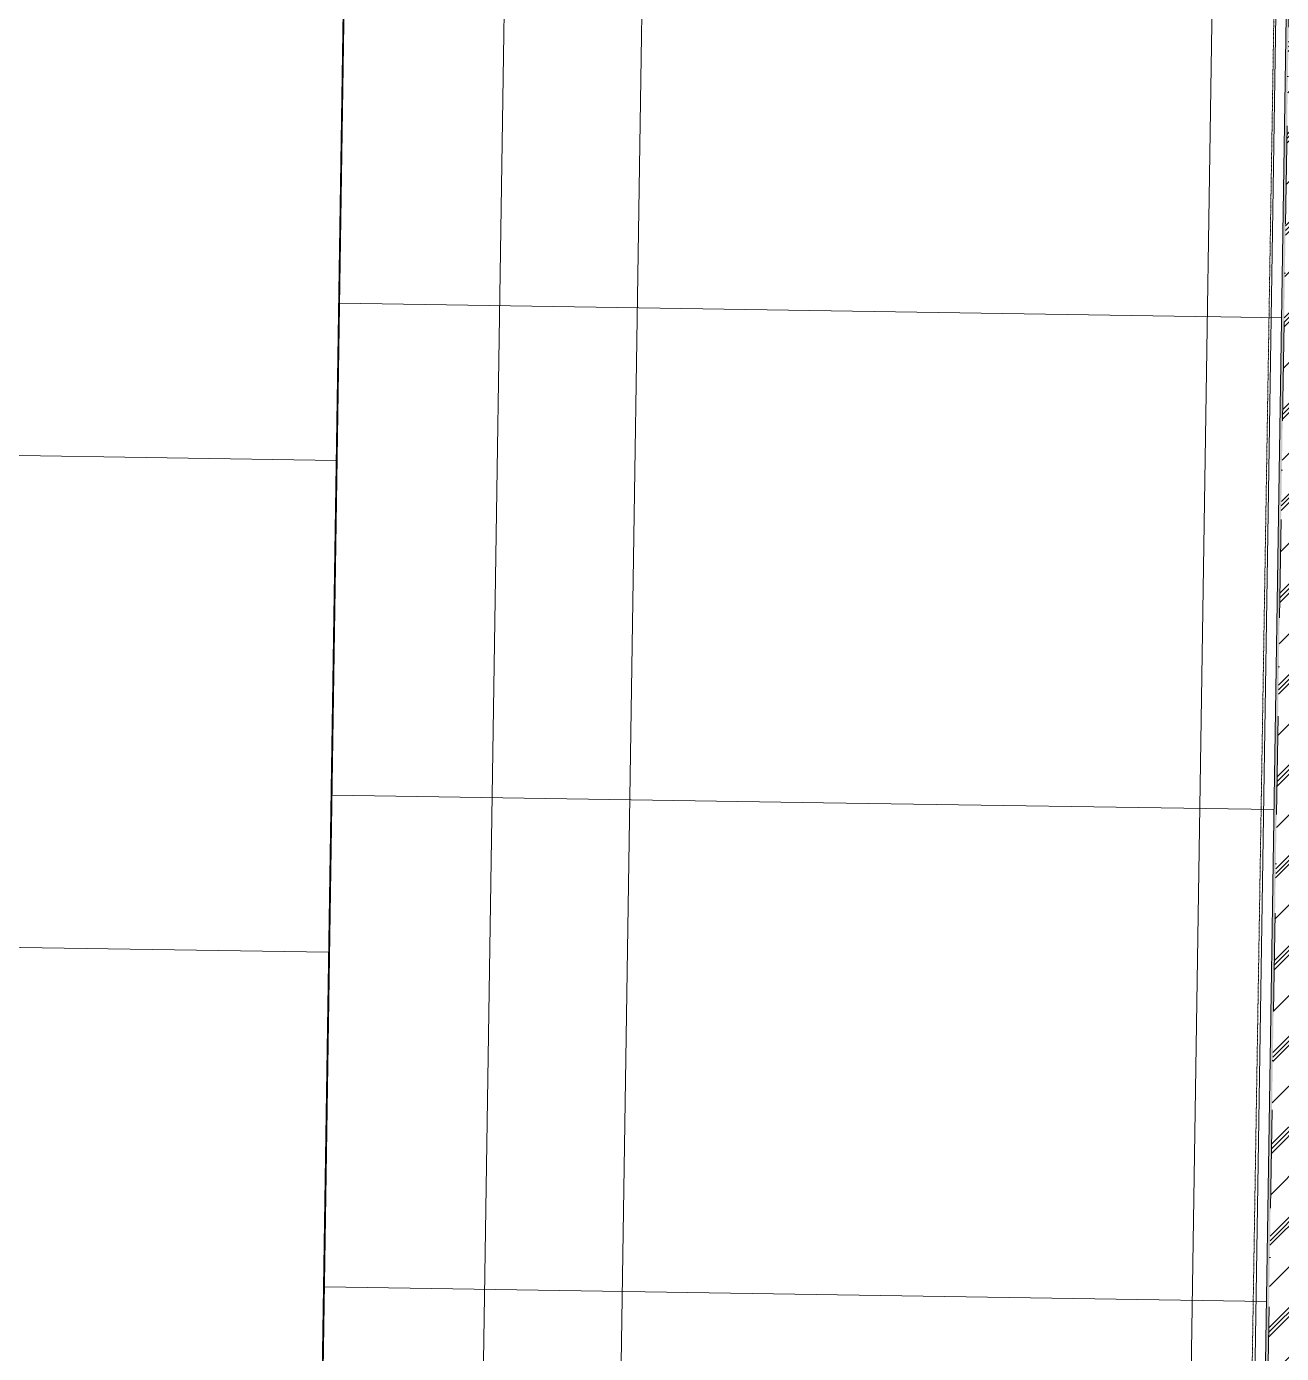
# Model space of a CAD drawing. Header units: metres. Extents: x -19025 to 34897, y -14024 to 26069.
# Drawn here: x -12097 to -10822, y 4771 to 6120 of the extents above; entities that cross this region are included whole.
import ezdxf

# ---------------------------------------------------------------- set-up
doc = ezdxf.new("R2010")
doc.units = ezdxf.units.M
doc.header["$MEASUREMENT"] = 0
doc.set_wipeout_variables(frame=1)
for name, pattern in [('Strichlinie mittel', [0.15, 0.1, -0.05]), ('Wipeout_Contour', [1, 0, -1]), ('zz_Gebäudefluchtlinie', [0.2, 0.1, -0.05, 0, -0.05])]:
    doc.linetypes.add(name, pattern=pattern)
for name, color, linetype in [('130 Wand Innen', 7, 'Continuous'), ('220 Bodenaufbau', 7, 'Continuous'), ('310 Dachkonstruktion massiv', 7, 'Continuous'), ('330 Dachdeckung', 7, 'Continuous'), ('520 Post', 7, 'Continuous'), ('930 Beschriftung Allgemein', 7, 'Continuous')]:
    doc.layers.add(name, color=color, linetype=linetype)

# ---------------------------------------------------------------- blocks, each defined once
blk = doc.blocks.new('Decke_1_1', base_point=(-12.5417, 13.2338))
at = {"layer": '220 Bodenaufbau', "color": 7, "linetype": 'Continuous', "lineweight": 13, "flags": 128}
blk.add_lwpolyline([(-12.482, 21.772), (-12.74, 17.1693), (-10.4444, 17.0406), (-10.6591, 13.2049), (-12.5417, 13.2338), (-12.638, 6.9481), (-12.5214, 6.9463), (-12.5836, 2.8868), (-8.4848, 2.8239), (-8.5307, -0.1696), (-2.6045, -0.1696), (-2.5423, 3.8838), (-1.8278, 3.873), (-1.7618, 8.1713), (-2.5953, 8.1841), (-2.4657, 16.6303), (-2.3698, 16.6251), (-2.1874, 19.881)], dxfattribs=at)
blk = doc.blocks.new('Wand_118_1', base_point=(-12.5356, 13.2337))
at = {"color": 254, "linetype": 'Wipeout_Contour', "lineweight": 0, "ltscale": 65.628781}
blk.add_wipeout([(-12.6006, 13.2347), (-12.6946, 7.109), (-12.6296, 7.108), (-12.5356, 13.2337)], dxfattribs=at).dxf.layer = '130 Wand Innen'
at = {"layer": '130 Wand Innen', "color": 7, "linetype": 'Continuous', "lineweight": 13, "flags": 128}
for points in [[(-12.6006, 13.2347), (-12.6946, 7.109)], [(-12.6296, 7.108), (-12.5356, 13.2337)]]:
    blk.add_lwpolyline(points, dxfattribs=at)
blk = doc.blocks.new('*X675')
at = {"layer": '310 Dachkonstruktion massiv', "color": 8, "linetype": 'Continuous', "lineweight": 5}
for p, q in [((-13.0306, 10.1341), (-13.5306, 10.1418)), ((-13.5306, 10.1418), (-13.0306, 10.1341)), ((-12.5729, 10.1271), (-13.0306, 10.1341)), ((-13.0306, 10.1341), (-12.5729, 10.1271)), ((-13.0383, 9.6341), (-13.5382, 9.6418)), ((-13.5382, 9.6418), (-13.0383, 9.6341)), ((-12.5806, 9.6271), (-13.0383, 9.6341)), ((-13.0383, 9.6341), (-12.5806, 9.6271)), ((-13.046, 9.1342), (-13.5459, 9.1419)), ((-13.5459, 9.1419), (-13.046, 9.1342)), ((-12.5883, 9.1272), (-13.046, 9.1342)), ((-13.046, 9.1342), (-12.5883, 9.1272))]:
    blk.add_line(p, q, dxfattribs=at)
blk = doc.blocks.new('Dachfläche_33_1', base_point=(-13.4785, 13.5382))
at = {"layer": '310 Dachkonstruktion massiv', "linetype": 'Continuous', "lineweight": 5}
h = blk.add_hatch(dxfattribs=at)
h.set_pattern_fill('METALLE_SM_0001', color=5, style=0, pattern_type=2)
h.set_pattern_definition([(45, (0, 0), (-0.04596194, 0.04596194), [0.065, 0]), (45, (-0.02298, 0), (-0.04596194, 0.04596194), [0.065, 0]), (45, (-0.04596, 0), (-0.04596194, 0.04596194), [0.065, 0])])
h.paths.add_polyline_path([(-12.6248, 6.7479), (-12.6219, 6.7478), (-12.518, 13.5235), (-12.5208, 13.5235)])
at = {"layer": '310 Dachkonstruktion massiv', "linetype": 'Continuous', "lineweight": 13, "true_color": 0xd2b48c}
h = blk.add_hatch(dxfattribs=at)
h.set_pattern_fill('VOLLHOLZ_SN21_0001', color=43, style=0, pattern_type=2)
h.set_pattern_definition([(225, (-0.0023, 0.0023), (-0.04596194, 0.04596194), []), (225, (0, 0), (-0.04596194, 0.04596194), []), (225, (0.0023, -0.0023), (-0.04596194, 0.04596194), []), (225, (-0.068943, -0.02298), (-0.02298097, 0.02298097), [])])
h.paths.add_polyline_path([(-12.6219, 6.7478), (-12.588, 6.7473), (-12.4841, 13.5229), (-12.518, 13.5235)])
at = {"layer": '310 Dachkonstruktion massiv', "color": 7, "linetype": 'Continuous', "lineweight": 13, "flags": 128}
blk.add_lwpolyline([(-13.4785, 13.5382), (-13.5824, 6.7625), (-12.6248, 6.7479)], dxfattribs=at)
at = {"layer": '310 Dachkonstruktion massiv', "color": 7, "linetype": 'Continuous', "lineweight": 18, "flags": 128}
blk.add_lwpolyline([(-12.5208, 13.5235), (-12.6248, 6.7479)], dxfattribs=at)
at = {"layer": '310 Dachkonstruktion massiv', "color": 7, "linetype": 'zz_Gebäudefluchtlinie', "lineweight": 13, "flags": 128}
blk.add_lwpolyline([(-12.518, 13.5235), (-12.6219, 6.7478)], dxfattribs=at)
at = {"layer": '310 Dachkonstruktion massiv', "color": 7, "linetype": 'Continuous', "lineweight": 13}
blk.add_blockref('*X675', (0, 0), dxfattribs=at)
blk = doc.blocks.new('Dachfläche_36_1', base_point=(-13.5824, 6.7626))
at = {"layer": '310 Dachkonstruktion massiv', "color": 255, "linetype": 'Continuous', "lineweight": 13, "flags": 128}
blk.add_lwpolyline([(-15.1245, 6.7843), (-13.5824, 6.7626), (-13.4785, 13.5382), (-15.0205, 13.5619)], close=True, dxfattribs=at)
blk = doc.blocks.new('*X743')
at = {"layer": '330 Dachdeckung', "color": 8, "linetype": 'Continuous', "lineweight": 5}
for p, q in [((-13.5339, 9.982), (-14.0014, 9.9892)), ((-14.0014, 9.9892), (-13.5339, 9.982)), ((-13.5416, 9.4821), (-14.0091, 9.4893)), ((-14.0091, 9.4893), (-13.5416, 9.4821))]:
    blk.add_line(p, q, dxfattribs=at)
blk = doc.blocks.new('Dachfläche_51_1', base_point=(-14.8181, 7.1373))
at = {"layer": '330 Dachdeckung', "color": 7, "linetype": 'Continuous', "lineweight": 13, "flags": 128}
blk.add_lwpolyline([(-15.1202, 7.142), (-14.8181, 7.1373), (-13.578, 7.1183), (-13.476, 13.7382), (-13.4155, 13.7373), (-13.4155, 13.7373), (-13.7314, 13.7422), (-14.6147, 13.7557), (-15.0177, 13.7618)], close=True, dxfattribs=at)
at = {"layer": '330 Dachdeckung', "color": 7, "linetype": 'Continuous', "lineweight": 13}
blk.add_blockref('*X743', (0, 0), dxfattribs=at)
blk = doc.blocks.new('Regenrinne 27_2')
at = {"layer": '520 Post', "color": 7, "linetype": 'Continuous', "lineweight": 13, "flags": 128}
blk.add_lwpolyline([(0, -0.07), (6.6145, -0.07), (6.6145, 0.07), (0, 0.07)], close=True, dxfattribs=at)

msp = doc.modelspace()

# ---------------------------------------------------------------- block references
at = {"layer": '220 Bodenaufbau', "color": 7, "linetype": 'Continuous', "lineweight": 13, "xscale": 1000, "yscale": 1000, "zscale": 1000}
msp.add_blockref('Decke_1_1', (-10790.357, 8930.711), dxfattribs=at)
at = {"layer": '310 Dachkonstruktion massiv', "color": 255, "linetype": 'Continuous', "lineweight": 13, "xscale": 1000, "yscale": 1000, "zscale": 1000}
msp.add_blockref('Dachfläche_36_1', (-11831.073, 2459.514), dxfattribs=at)
at = {"layer": '330 Dachdeckung', "color": 7, "linetype": 'Continuous', "lineweight": 13, "xscale": 1000, "yscale": 1000, "zscale": 1000}
msp.add_blockref('Dachfläche_51_1', (-13066.742, 2834.265), dxfattribs=at)
at = {"layer": '520 Post', "color": 7, "linetype": 'Continuous', "lineweight": 13, "xscale": 1000, "yscale": 1000, "zscale": 1000, "rotation": 269.1211937094428}
msp.add_blockref('Regenrinne 27_2', (-11491.172, 9429.553), dxfattribs=at)

# ---------------------------------------------------------------- next in the draw order: block references
at = {"layer": '130 Wand Innen', "color": 7, "lineweight": 30, "xscale": 1000, "yscale": 1000, "zscale": 1000}
msp.add_blockref('Wand_118_1', (-10784.307, 8930.619), dxfattribs=at)

# ---------------------------------------------------------------- next in the draw order: linework, layer by layer
at = {"layer": '930 Beschriftung Allgemein', "color": 7, "linetype": 'Strichlinie mittel', "lineweight": 13}
msp.add_lwpolyline([(-9888.071, 8916.874), (-10784.307, 8930.619), (-10888.423, 2445.018), (-9738.558, 2427.381)], dxfattribs=at)

# ---------------------------------------------------------------- next in the draw order: block references
at = {"layer": '310 Dachkonstruktion massiv', "color": 7, "linetype": 'Continuous', "lineweight": 13, "xscale": 1000, "yscale": 1000, "zscale": 1000}
msp.add_blockref('Dachfläche_33_1', (-11727.14, 9235.132), dxfattribs=at)

doc.saveas('drawing.dxf')
